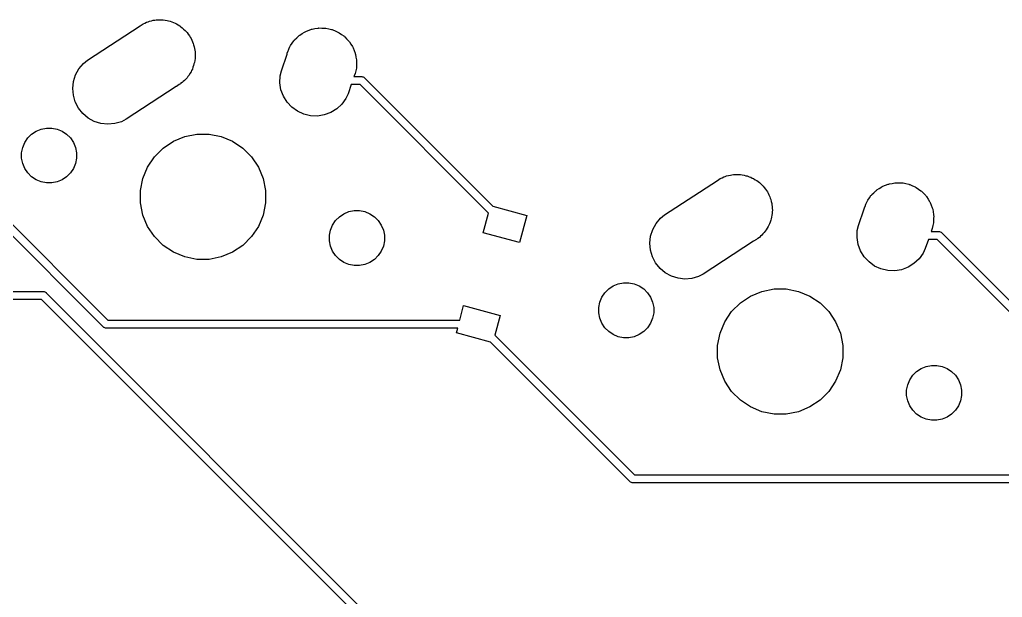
# Model space of a CAD drawing. Extents: x -26.1 to -7.5, y -7.6 to -2.3.
# Drawn here: x -17.288 to -16.055, y -4.266 to -3.541 of the extents above; entities that cross this region are included whole.
import ezdxf

# ---------------------------------------------------------------- set-up
doc = ezdxf.new("R2010")
doc.units = 0
doc.header["$MEASUREMENT"] = 0
doc.layers.add('BLACK', color=7, linetype='CONTINUOUS')

msp = doc.modelspace()

# ---------------------------------------------------------------- linework, layer by layer
at = {"layer": 'BLACK', "linetype": 'CONTINUOUS'}
for p, q in [((-17.203, -3.5918), (-17.1367, -3.54858)), ((-17.1367, -3.54858), (-17.1332, -3.54629)), ((-17.1332, -3.54629), (-17.131, -3.54536)), ((-17.131, -3.54536), (-17.1288, -3.54423)), ((-17.1288, -3.54423), (-17.127, -3.54369)), ((-17.127, -3.54369), (-17.1252, -3.54295)), ((-17.1252, -3.54295), (-17.1228, -3.54248)), ((-17.1228, -3.54248), (-17.1204, -3.5418)), ((-17.1204, -3.5418), (-17.1185, -3.54163)), ((-17.1185, -3.54163), (-17.1166, -3.54125)), ((-17.1166, -3.54125), (-17.1142, -3.54125)), ((-17.1142, -3.54125), (-17.1118, -3.54104)), ((-17.1118, -3.54104), (-17.1098, -3.54125)), ((-17.1098, -3.54125), (-17.1079, -3.54125)), ((-17.1079, -3.54125), (-17.1055, -3.54173)), ((-17.1055, -3.54173), (-17.1031, -3.54199)), ((-17.1031, -3.54199), (-17.1012, -3.54257)), ((-17.1012, -3.54257), (-17.0993, -3.54295)), ((-17.0993, -3.54295), (-17.0971, -3.54389)), ((-17.0971, -3.54389), (-17.0948, -3.54462)), ((-17.0948, -3.54462), (-17.0931, -3.54555)), ((-17.0931, -3.54555), (-17.0913, -3.54629)), ((-17.0913, -3.54629), (-17.0893, -3.54765)), ((-17.0893, -3.54765), (-17.0871, -3.54882)), ((-17.0871, -3.54882), (-17.0856, -3.55006)), ((-17.0856, -3.55006), (-17.084, -3.55114)), ((-17.084, -3.55114), (-17.0823, -3.55286)), ((-16.921, -3.5528), (-16.9174, -3.55223)), ((-16.9174, -3.55223), (-16.914, -3.55154)), ((-16.914, -3.55154), (-16.9131, -3.55154)), ((-16.9131, -3.55154), (-16.9124, -3.55141)), ((-16.9124, -3.55141), (-16.9088, -3.55154)), ((-16.9088, -3.55154), (-16.9052, -3.55154)), ((-16.9052, -3.55154), (-16.9044, -3.55169)), ((-16.9044, -3.55169), (-16.9036, -3.55172)), ((-16.9036, -3.55172), (-16.9002, -3.55254)), ((-17.0823, -3.55286), (-17.0804, -3.55443)), ((-17.0804, -3.55443), (-17.0792, -3.55594)), ((-17.0792, -3.55594), (-17.0779, -3.55731)), ((-17.0779, -3.55731), (-17.0765, -3.55933)), ((-17.0765, -3.55933), (-17.075, -3.56124)), ((-17.075, -3.56124), (-17.0741, -3.56295)), ((-17.0741, -3.56295), (-17.073, -3.56456)), ((-17.073, -3.56456), (-17.0721, -3.56681)), ((-16.943, -3.56637), (-16.9403, -3.56394)), ((-16.9403, -3.56394), (-16.9378, -3.56142)), ((-16.9378, -3.56142), (-16.9372, -3.56098)), ((-16.9372, -3.56098), (-16.9366, -3.56043)), ((-16.9366, -3.56043), (-16.9335, -3.55856)), ((-16.9335, -3.55856), (-16.9306, -3.55658)), ((-16.9306, -3.55658), (-16.9298, -3.55627)), ((-16.9298, -3.55627), (-16.9291, -3.55584)), ((-16.9291, -3.55584), (-16.9258, -3.5546)), ((-16.9258, -3.5546), (-16.9225, -3.55324)), ((-16.9225, -3.55324), (-16.9217, -3.55308)), ((-16.9217, -3.55308), (-16.921, -3.5528)), ((-16.9002, -3.55254), (-16.8967, -3.55324)), ((-16.8967, -3.55324), (-16.8959, -3.55355)), ((-16.8959, -3.55355), (-16.8951, -3.55373)), ((-16.8951, -3.55373), (-16.8919, -3.55521)), ((-16.8919, -3.55521), (-16.8886, -3.55658)), ((-16.8886, -3.55658), (-16.8879, -3.55702)), ((-16.8879, -3.55702), (-16.8872, -3.55736)), ((-16.8872, -3.55736), (-16.8843, -3.55944)), ((-16.8843, -3.55944), (-16.8814, -3.56142)), ((-16.8814, -3.56142), (-16.8808, -3.56199)), ((-16.8808, -3.56199), (-16.8801, -3.56247)), ((-16.8801, -3.56247), (-16.8777, -3.56507)), ((-17.0721, -3.56681), (-17.071, -3.56898)), ((-17.071, -3.56898), (-17.0704, -3.57083)), ((-17.0704, -3.57083), (-17.0697, -3.57262)), ((-17.0697, -3.57262), (-17.0692, -3.57501)), ((-17.0692, -3.57501), (-17.0685, -3.57735)), ((-16.9502, -3.57814), (-16.9488, -3.57485)), ((-16.9488, -3.57485), (-16.9484, -3.57418)), ((-16.9484, -3.57418), (-16.9481, -3.57344)), ((-16.9481, -3.57344), (-16.946, -3.57056)), ((-16.946, -3.57056), (-16.944, -3.56759)), ((-16.944, -3.56759), (-16.9434, -3.56702)), ((-16.9434, -3.56702), (-16.943, -3.56637)), ((-16.8777, -3.56507), (-16.8752, -3.56759)), ((-16.8752, -3.56759), (-16.8747, -3.56826)), ((-16.8747, -3.56826), (-16.8742, -3.56885)), ((-16.8742, -3.56885), (-16.8723, -3.57188)), ((-16.8723, -3.57188), (-16.8703, -3.57485)), ((-16.8703, -3.57485), (-16.87, -3.57559)), ((-16.87, -3.57559), (-16.8696, -3.57628)), ((-16.8696, -3.57628), (-16.8684, -3.57962)), ((-17.0685, -3.57735), (-17.0683, -3.57928)), ((-17.0683, -3.57928), (-17.068, -3.58118)), ((-17.068, -3.58118), (-17.068, -3.58362)), ((-17.068, -3.58362), (-17.0678, -3.58605)), ((-17.0678, -3.58605), (-17.068, -3.58797)), ((-17.068, -3.58797), (-17.068, -3.5899)), ((-16.9596, -3.60515), (-16.9525, -3.58426)), ((-16.9525, -3.58426), (-16.9522, -3.58291)), ((-16.9522, -3.58291), (-16.951, -3.58015)), ((-16.951, -3.58015), (-16.9508, -3.57939)), ((-16.9508, -3.57939), (-16.9502, -3.57814)), ((-16.8684, -3.57962), (-16.867, -3.58291)), ((-16.867, -3.58291), (-16.8668, -3.5837)), ((-16.8668, -3.5837), (-16.8666, -3.58445)), ((-16.8666, -3.58445), (-16.866, -3.58797)), ((-16.866, -3.58797), (-16.8653, -3.59146)), ((-17.2137, -3.60257), (-17.2081, -3.59589)), ((-17.2081, -3.59589), (-17.203, -3.5918)), ((-17.0706, -3.60071), (-17.0713, -3.60304)), ((-17.0697, -3.59846), (-17.0706, -3.60071)), ((-17.0693, -3.59656), (-17.0697, -3.59846)), ((-17.0687, -3.59472), (-17.0693, -3.59656)), ((-17.0684, -3.5923), (-17.0687, -3.59472)), ((-17.068, -3.5899), (-17.0684, -3.5923)), ((-16.8653, -3.60019), (-16.8655, -3.60098)), ((-16.8655, -3.60098), (-16.8655, -3.60179)), ((-16.8653, -3.59146), (-16.8653, -3.59227)), ((-16.8653, -3.59227), (-16.8652, -3.59307)), ((-16.8652, -3.59307), (-16.8653, -3.59663)), ((-16.8653, -3.59663), (-16.8653, -3.60019)), ((-17.2205, -3.61854), (-17.2179, -3.61022)), ((-17.2179, -3.61022), (-17.2137, -3.60257)), ((-17.0779, -3.61378), (-17.0796, -3.6155)), ((-17.0768, -3.61217), (-17.0779, -3.61378)), ((-17.0755, -3.61069), (-17.0768, -3.61217)), ((-17.0744, -3.60855), (-17.0755, -3.61069)), ((-17.073, -3.60652), (-17.0744, -3.60855)), ((-17.0723, -3.60473), (-17.073, -3.60652)), ((-17.0713, -3.60304), (-17.0723, -3.60473)), ((-16.9614, -3.62024), (-16.9611, -3.61152)), ((-16.9611, -3.61152), (-16.9596, -3.60515)), ((-16.8681, -3.61151), (-16.8685, -3.61248)), ((-16.8685, -3.61248), (-16.8591, -3.61248)), ((-16.867, -3.60875), (-16.8681, -3.61151)), ((-16.8663, -3.60525), (-16.867, -3.60875)), ((-16.8655, -3.60179), (-16.8663, -3.60525)), ((-16.8591, -3.61248), (-16.8589, -3.61245)), ((-16.8589, -3.61245), (-16.8586, -3.61248)), ((-16.8586, -3.61248), (-16.8579, -3.61255)), ((-16.8579, -3.61255), (-16.857, -3.61283)), ((-16.857, -3.61283), (-16.8561, -3.6133)), ((-16.8561, -3.6133), (-16.8553, -3.61392)), ((-16.8553, -3.61392), (-16.8552, -3.61411)), ((-17.2215, -3.62721), (-17.2205, -3.61854)), ((-17.0915, -3.62489), (-17.1546, -3.66601)), ((-17.0913, -3.62479), (-17.0915, -3.62489)), ((-17.0879, -3.62251), (-17.0913, -3.62479)), ((-17.0863, -3.62146), (-17.0879, -3.62251)), ((-17.0861, -3.6213), (-17.0863, -3.62146)), ((-17.084, -3.61994), (-17.0861, -3.6213)), ((-17.0827, -3.61858), (-17.084, -3.61994)), ((-17.0811, -3.61737), (-17.0827, -3.61858)), ((-17.0796, -3.6155), (-17.0811, -3.61737)), ((-16.9601, -3.62885), (-16.9614, -3.62024)), ((-16.8719, -3.62248), (-16.8758, -3.63391)), ((-16.8609, -3.62248), (-16.8719, -3.62248)), ((-16.6997, -3.78373), (-16.8609, -3.62248)), ((-16.8552, -3.61411), (-16.6943, -3.77497)), ((-17.2207, -3.6359), (-17.2215, -3.62721)), ((-17.2183, -3.64428), (-17.2207, -3.6359)), ((-16.957, -3.63702), (-16.9601, -3.62885)), ((-16.9524, -3.64445), (-16.957, -3.63702)), ((-16.8758, -3.63391), (-16.8786, -3.63986)), ((-17.2142, -3.65202), (-17.2183, -3.64428)), ((-16.9465, -3.65084), (-16.9524, -3.64445)), ((-16.9394, -3.65594), (-16.9465, -3.65084)), ((-16.8837, -3.64693), (-16.89, -3.65288)), ((-16.8786, -3.63986), (-16.8837, -3.64693)), ((-17.2088, -3.65883), (-17.2142, -3.65202)), ((-17.2021, -3.66444), (-17.2088, -3.65883)), ((-16.9315, -3.65957), (-16.9394, -3.65594)), ((-16.923, -3.66158), (-16.9315, -3.65957)), ((-16.9143, -3.6619), (-16.923, -3.66158)), ((-16.9057, -3.6605), (-16.9143, -3.6619)), ((-16.8975, -3.65746), (-16.9057, -3.6605)), ((-16.89, -3.65288), (-16.8975, -3.65746)), ((-17.1945, -3.66864), (-17.2021, -3.66444)), ((-17.1861, -3.67126), (-17.1945, -3.66864)), ((-17.1775, -3.67222), (-17.1861, -3.67126)), ((-17.1688, -3.67146), (-17.1775, -3.67222)), ((-17.1604, -3.66902), (-17.1688, -3.67146)), ((-17.1546, -3.66601), (-17.1604, -3.66902)), ((-17.2779, -3.68941), (-17.2731, -3.68461)), ((-17.2731, -3.68461), (-17.2675, -3.68084)), ((-17.2675, -3.68084), (-17.2612, -3.67824)), ((-17.2612, -3.67824), (-17.2545, -3.67692)), ((-17.2545, -3.67692), (-17.2477, -3.67692)), ((-17.2477, -3.67692), (-17.2411, -3.67824)), ((-17.2411, -3.67824), (-17.2348, -3.68084)), ((-17.2348, -3.68084), (-17.2292, -3.68461)), ((-17.2292, -3.68461), (-17.2244, -3.68941)), ((-17.0951, -3.69356), (-17.0808, -3.68765)), ((-17.0808, -3.68765), (-17.0657, -3.68463)), ((-17.0657, -3.68463), (-17.0502, -3.68463)), ((-17.0502, -3.68463), (-17.0351, -3.68765)), ((-17.0351, -3.68765), (-17.0208, -3.69356)), ((-17.4017, -3.69352), (-17.1773, -3.91793)), ((-17.2843, -3.70132), (-17.2817, -3.69505)), ((-17.2817, -3.69505), (-17.2779, -3.68941)), ((-17.2244, -3.68941), (-17.2206, -3.69505)), ((-17.2206, -3.69505), (-17.218, -3.70132)), ((-17.108, -3.70215), (-17.0951, -3.69356)), ((-17.0208, -3.69356), (-17.0079, -3.70215)), ((-17.1831, -3.9263), (-17.4069, -3.70246)), ((-17.2856, -3.70797), (-17.2843, -3.70132)), ((-17.2856, -3.71476), (-17.2856, -3.70797)), ((-17.218, -3.70132), (-17.2167, -3.70797)), ((-17.2167, -3.70797), (-17.2167, -3.71476)), ((-17.1189, -3.71309), (-17.108, -3.70215)), ((-17.0079, -3.70215), (-16.997, -3.71309)), ((-17.2843, -3.72141), (-17.2856, -3.71476)), ((-17.2817, -3.72768), (-17.2843, -3.72141)), ((-17.218, -3.72141), (-17.2206, -3.72768)), ((-17.2167, -3.71476), (-17.218, -3.72141)), ((-17.1275, -3.72595), (-17.1189, -3.71309)), ((-16.997, -3.71309), (-16.9884, -3.72595)), ((-17.2779, -3.73333), (-17.2817, -3.72768)), ((-17.2731, -3.73812), (-17.2779, -3.73333)), ((-17.2244, -3.73333), (-17.2292, -3.73812)), ((-17.2206, -3.72768), (-17.2244, -3.73333)), ((-17.1334, -3.74023), (-17.1275, -3.72595)), ((-16.9884, -3.72595), (-16.9825, -3.74023)), ((-16.4025, -3.73781), (-16.4007, -3.73707)), ((-16.4007, -3.73707), (-16.3983, -3.73659)), ((-16.3983, -3.73659), (-16.396, -3.73591)), ((-16.396, -3.73591), (-16.3941, -3.73574)), ((-16.3941, -3.73574), (-16.3922, -3.73536)), ((-16.3922, -3.73536), (-16.3897, -3.73536)), ((-16.3897, -3.73536), (-16.3873, -3.73515)), ((-16.3873, -3.73515), (-16.3854, -3.73536)), ((-16.3854, -3.73536), (-16.3835, -3.73536)), ((-16.3835, -3.73536), (-16.3811, -3.73584)), ((-16.3811, -3.73584), (-16.3786, -3.73611)), ((-16.3786, -3.73611), (-16.3768, -3.73669)), ((-16.3768, -3.73669), (-16.3749, -3.73707)), ((-16.3749, -3.73707), (-16.3726, -3.738)), ((-17.2675, -3.74189), (-17.2731, -3.73812)), ((-17.2612, -3.74449), (-17.2675, -3.74189)), ((-17.2545, -3.74581), (-17.2612, -3.74449)), ((-17.2477, -3.74581), (-17.2545, -3.74581)), ((-17.2411, -3.74449), (-17.2477, -3.74581)), ((-17.2348, -3.74189), (-17.2411, -3.74449)), ((-17.2292, -3.73812), (-17.2348, -3.74189)), ((-17.1364, -3.7554), (-17.1334, -3.74023)), ((-16.9825, -3.74023), (-16.9794, -3.7554)), ((-16.4785, -3.78591), (-16.4122, -3.74269)), ((-16.4122, -3.74269), (-16.4088, -3.74041)), ((-16.4088, -3.74041), (-16.4065, -3.73947)), ((-16.4065, -3.73947), (-16.4044, -3.73835)), ((-16.4044, -3.73835), (-16.4025, -3.73781)), ((-16.3726, -3.738), (-16.3703, -3.73873)), ((-16.3703, -3.73873), (-16.3686, -3.73966)), ((-16.3686, -3.73966), (-16.3668, -3.74041)), ((-16.3668, -3.74041), (-16.3648, -3.74176)), ((-16.3648, -3.74176), (-16.3627, -3.74293)), ((-16.3627, -3.74293), (-16.3612, -3.74418)), ((-16.3612, -3.74418), (-16.3596, -3.74525)), ((-16.3596, -3.74525), (-16.3579, -3.74698)), ((-16.3579, -3.74698), (-16.356, -3.74854)), ((-16.356, -3.74854), (-16.3548, -3.75005)), ((-16.2047, -3.74996), (-16.2014, -3.74872)), ((-16.2014, -3.74872), (-16.1981, -3.74735)), ((-16.1981, -3.74735), (-16.1973, -3.74719)), ((-16.1973, -3.74719), (-16.1965, -3.74691)), ((-16.1965, -3.74691), (-16.193, -3.74634)), ((-16.193, -3.74634), (-16.1895, -3.74565)), ((-16.1895, -3.74565), (-16.1887, -3.74565)), ((-16.1887, -3.74565), (-16.1879, -3.74552)), ((-16.1879, -3.74552), (-16.1843, -3.74565)), ((-16.1843, -3.74565), (-16.1808, -3.74565)), ((-16.1808, -3.74565), (-16.18, -3.74581)), ((-16.18, -3.74581), (-16.1792, -3.74584)), ((-16.1792, -3.74584), (-16.1757, -3.74666)), ((-16.1757, -3.74666), (-16.1722, -3.74735)), ((-16.1722, -3.74735), (-16.1715, -3.74766)), ((-16.1715, -3.74766), (-16.1707, -3.74785)), ((-16.1707, -3.74785), (-16.1675, -3.74933)), ((-16.1675, -3.74933), (-16.1642, -3.75069)), ((-17.1364, -3.77086), (-17.1364, -3.7554)), ((-16.9794, -3.7554), (-16.9794, -3.77086)), ((-16.3548, -3.75005), (-16.3534, -3.75142)), ((-16.3534, -3.75142), (-16.3521, -3.75345)), ((-16.3521, -3.75345), (-16.3505, -3.75535)), ((-16.3505, -3.75535), (-16.3496, -3.75707)), ((-16.3496, -3.75707), (-16.3486, -3.75868)), ((-16.3486, -3.75868), (-16.3476, -3.76093)), ((-16.3476, -3.76093), (-16.3465, -3.76309)), ((-16.2215, -3.76467), (-16.2196, -3.76171)), ((-16.2196, -3.76171), (-16.219, -3.76114)), ((-16.219, -3.76114), (-16.2185, -3.76048)), ((-16.2185, -3.76048), (-16.2159, -3.75806)), ((-16.2159, -3.75806), (-16.2134, -3.75554)), ((-16.2134, -3.75554), (-16.2127, -3.75509)), ((-16.2127, -3.75509), (-16.2121, -3.75454)), ((-16.2121, -3.75454), (-16.2091, -3.75267)), ((-16.2091, -3.75267), (-16.2061, -3.75069)), ((-16.2061, -3.75069), (-16.2054, -3.75038)), ((-16.2054, -3.75038), (-16.2047, -3.74996)), ((-16.1642, -3.75069), (-16.1635, -3.75114)), ((-16.1635, -3.75114), (-16.1628, -3.75147)), ((-16.1628, -3.75147), (-16.1599, -3.75356)), ((-16.1599, -3.75356), (-16.1569, -3.75554)), ((-16.1569, -3.75554), (-16.1563, -3.75611)), ((-16.1563, -3.75611), (-16.1557, -3.75658)), ((-16.1557, -3.75658), (-16.1533, -3.75919)), ((-16.1533, -3.75919), (-16.1507, -3.76171)), ((-16.1507, -3.76171), (-16.1503, -3.76238)), ((-17.1334, -3.78603), (-17.1364, -3.77086)), ((-16.9794, -3.77086), (-16.9825, -3.78603)), ((-16.3465, -3.76309), (-16.346, -3.76495)), ((-16.346, -3.76495), (-16.3452, -3.76674)), ((-16.3452, -3.76674), (-16.3448, -3.76913)), ((-16.3448, -3.76913), (-16.3441, -3.77147)), ((-16.3441, -3.77147), (-16.3439, -3.7734)), ((-16.3439, -3.7734), (-16.3435, -3.77529)), ((-16.2277, -3.77702), (-16.2266, -3.77426)), ((-16.2266, -3.77426), (-16.2263, -3.7735)), ((-16.2263, -3.7735), (-16.2258, -3.77225)), ((-16.2258, -3.77225), (-16.2244, -3.76896)), ((-16.2244, -3.76896), (-16.2239, -3.76829)), ((-16.2239, -3.76829), (-16.2236, -3.76756)), ((-16.2236, -3.76756), (-16.2215, -3.76467)), ((-16.1503, -3.76238), (-16.1497, -3.76297)), ((-16.1497, -3.76297), (-16.1479, -3.766)), ((-16.1479, -3.766), (-16.1459, -3.76896)), ((-16.1459, -3.76896), (-16.1456, -3.76971)), ((-16.1456, -3.76971), (-16.1452, -3.77039)), ((-16.1452, -3.77039), (-16.1439, -3.77373)), ((-16.1439, -3.77373), (-16.1426, -3.77702)), ((-17.1275, -3.80031), (-17.1334, -3.78603)), ((-16.9825, -3.78603), (-16.9884, -3.80031)), ((-16.8867, -3.78814), (-16.8811, -3.78437)), ((-16.8811, -3.78437), (-16.8748, -3.78177)), ((-16.8748, -3.78177), (-16.8682, -3.78044)), ((-16.8682, -3.78044), (-16.8614, -3.78044)), ((-16.8614, -3.78044), (-16.8547, -3.78177)), ((-16.8547, -3.78177), (-16.8484, -3.78437)), ((-16.8484, -3.78437), (-16.8428, -3.78814)), ((-16.7063, -3.80844), (-16.6997, -3.78373)), ((-16.6943, -3.77497), (-16.6515, -3.78644)), ((-16.6515, -3.78644), (-16.6607, -3.82067)), ((-16.4836, -3.79), (-16.4785, -3.78591)), ((-16.344, -3.78641), (-16.3443, -3.78883)), ((-16.3435, -3.78402), (-16.344, -3.78641)), ((-16.3435, -3.77529), (-16.3435, -3.77773)), ((-16.3435, -3.77773), (-16.3433, -3.78016)), ((-16.3433, -3.78016), (-16.3435, -3.78208)), ((-16.3435, -3.78208), (-16.3435, -3.78402)), ((-16.2352, -3.79927), (-16.228, -3.77838)), ((-16.228, -3.77838), (-16.2277, -3.77702)), ((-16.1426, -3.77702), (-16.1424, -3.77781)), ((-16.1424, -3.77781), (-16.1421, -3.77857)), ((-16.1421, -3.77857), (-16.1416, -3.78208)), ((-16.1416, -3.78208), (-16.1409, -3.78558)), ((-16.1409, -3.78558), (-16.1409, -3.78639)), ((-16.1409, -3.78639), (-16.1407, -3.78718)), ((-16.8979, -3.80485), (-16.8953, -3.79858)), ((-16.8953, -3.79858), (-16.8915, -3.79293)), ((-16.8915, -3.79293), (-16.8867, -3.78814)), ((-16.8428, -3.78814), (-16.838, -3.79293)), ((-16.838, -3.79293), (-16.8342, -3.79858)), ((-16.8342, -3.79858), (-16.8316, -3.80485)), ((-16.4934, -3.80433), (-16.4892, -3.79668)), ((-16.4892, -3.79668), (-16.4836, -3.79)), ((-16.3478, -3.79885), (-16.3486, -3.80064)), ((-16.3469, -3.79715), (-16.3478, -3.79885)), ((-16.3462, -3.79483), (-16.3469, -3.79715)), ((-16.3452, -3.79257), (-16.3462, -3.79483)), ((-16.3448, -3.79068), (-16.3452, -3.79257)), ((-16.3443, -3.78883), (-16.3448, -3.79068)), ((-16.141, -3.7959), (-16.1419, -3.79937)), ((-16.1409, -3.7943), (-16.141, -3.79509)), ((-16.141, -3.79509), (-16.141, -3.7959)), ((-16.1407, -3.78718), (-16.1409, -3.79074)), ((-16.1409, -3.79074), (-16.1409, -3.7943)), ((-17.1189, -3.81317), (-17.1275, -3.80031)), ((-16.9884, -3.80031), (-16.997, -3.81317)), ((-16.8992, -3.8115), (-16.8979, -3.80485)), ((-16.8316, -3.80485), (-16.8303, -3.8115)), ((-16.6607, -3.82067), (-16.7063, -3.80844)), ((-16.4961, -3.81265), (-16.4934, -3.80433)), ((-16.3551, -3.80961), (-16.3567, -3.81148)), ((-16.3534, -3.80789), (-16.3551, -3.80961)), ((-16.3523, -3.80628), (-16.3534, -3.80789)), ((-16.3511, -3.8048), (-16.3523, -3.80628)), ((-16.3499, -3.80266), (-16.3511, -3.8048)), ((-16.3486, -3.80064), (-16.3499, -3.80266)), ((-16.237, -3.81435), (-16.2367, -3.80563)), ((-16.2367, -3.80563), (-16.2352, -3.79927)), ((-16.1437, -3.80562), (-16.144, -3.80659)), ((-16.144, -3.80659), (-16.1347, -3.80659)), ((-16.1426, -3.80286), (-16.1437, -3.80562)), ((-16.1419, -3.79937), (-16.1426, -3.80286)), ((-16.1347, -3.80659), (-16.1344, -3.80657)), ((-16.1344, -3.80657), (-16.1342, -3.80659)), ((-16.1342, -3.80659), (-16.1335, -3.80666)), ((-16.1335, -3.80666), (-16.1325, -3.80695)), ((-16.1325, -3.80695), (-16.1316, -3.80741)), ((-16.1316, -3.80741), (-16.1309, -3.80804)), ((-16.1309, -3.80804), (-16.1307, -3.80823)), ((-16.1307, -3.80823), (-15.9699, -3.96909)), ((-17.108, -3.8241), (-17.1189, -3.81317)), ((-16.997, -3.81317), (-17.0079, -3.8241)), ((-16.8992, -3.81829), (-16.8992, -3.8115)), ((-16.8979, -3.82494), (-16.8992, -3.81829)), ((-16.8303, -3.81829), (-16.8316, -3.82494)), ((-16.8303, -3.8115), (-16.8303, -3.81829)), ((-16.497, -3.82132), (-16.4961, -3.81265)), ((-16.4963, -3.83002), (-16.497, -3.82132)), ((-16.3671, -3.819), (-16.4301, -3.86012)), ((-16.3668, -3.81891), (-16.3671, -3.819)), ((-16.3634, -3.81663), (-16.3668, -3.81891)), ((-16.3618, -3.81557), (-16.3634, -3.81663)), ((-16.3616, -3.81541), (-16.3618, -3.81557)), ((-16.3596, -3.81406), (-16.3616, -3.81541)), ((-16.3582, -3.81269), (-16.3596, -3.81406)), ((-16.3567, -3.81148), (-16.3582, -3.81269)), ((-16.2356, -3.82296), (-16.237, -3.81435)), ((-16.2326, -3.83114), (-16.2356, -3.82296)), ((-16.1475, -3.81659), (-16.1514, -3.82803)), ((-16.1365, -3.81659), (-16.1475, -3.81659)), ((-15.9753, -3.97784), (-16.1365, -3.81659)), ((-17.0951, -3.8327), (-17.108, -3.8241)), ((-17.0808, -3.83861), (-17.0951, -3.8327)), ((-17.0208, -3.8327), (-17.0351, -3.83861)), ((-17.0079, -3.8241), (-17.0208, -3.8327)), ((-16.8953, -3.83121), (-16.8979, -3.82494)), ((-16.8915, -3.83685), (-16.8953, -3.83121)), ((-16.8342, -3.83121), (-16.838, -3.83685)), ((-16.8316, -3.82494), (-16.8342, -3.83121)), ((-16.4938, -3.83839), (-16.4963, -3.83002)), ((-16.228, -3.83856), (-16.2326, -3.83114)), ((-16.1541, -3.83397), (-16.1592, -3.84105)), ((-16.1514, -3.82803), (-16.1541, -3.83397)), ((-17.0657, -3.84163), (-17.0808, -3.83861)), ((-17.0502, -3.84163), (-17.0657, -3.84163)), ((-17.0351, -3.83861), (-17.0502, -3.84163)), ((-16.8867, -3.84165), (-16.8915, -3.83685)), ((-16.8811, -3.84542), (-16.8867, -3.84165)), ((-16.8748, -3.84802), (-16.8811, -3.84542)), ((-16.8682, -3.84934), (-16.8748, -3.84802)), ((-16.8547, -3.84802), (-16.8614, -3.84934)), ((-16.8484, -3.84542), (-16.8547, -3.84802)), ((-16.8428, -3.84165), (-16.8484, -3.84542)), ((-16.838, -3.83685), (-16.8428, -3.84165)), ((-16.4898, -3.84613), (-16.4938, -3.83839)), ((-16.4843, -3.85294), (-16.4898, -3.84613)), ((-16.222, -3.84495), (-16.228, -3.83856)), ((-16.215, -3.85006), (-16.222, -3.84495)), ((-16.1656, -3.84699), (-16.173, -3.85157)), ((-16.1592, -3.84105), (-16.1656, -3.84699)), ((-16.8614, -3.84934), (-16.8682, -3.84934)), ((-16.4777, -3.85855), (-16.4843, -3.85294)), ((-16.47, -3.86275), (-16.4777, -3.85855)), ((-16.4301, -3.86012), (-16.4359, -3.86314)), ((-16.207, -3.85368), (-16.215, -3.85006)), ((-16.1985, -3.85569), (-16.207, -3.85368)), ((-16.1898, -3.85601), (-16.1985, -3.85569)), ((-16.1812, -3.85462), (-16.1898, -3.85601)), ((-16.173, -3.85157), (-16.1812, -3.85462)), ((-16.543, -3.87495), (-16.5367, -3.87236)), ((-16.5367, -3.87236), (-16.5301, -3.87103)), ((-16.5301, -3.87103), (-16.5233, -3.87103)), ((-16.5233, -3.87103), (-16.5166, -3.87236)), ((-16.5166, -3.87236), (-16.5104, -3.87495)), ((-16.4617, -3.86538), (-16.47, -3.86275)), ((-16.453, -3.86633), (-16.4617, -3.86538)), ((-16.4443, -3.86557), (-16.453, -3.86633)), ((-16.4359, -3.86314), (-16.4443, -3.86557)), ((-21.3001, -3.88183), (-17.2587, -3.88183)), ((-17.2587, -3.88183), (-17.2584, -3.88181)), ((-17.2584, -3.88181), (-17.2582, -3.88183)), ((-17.2582, -3.88183), (-17.2574, -3.88191)), ((-17.2574, -3.88191), (-17.2565, -3.88219)), ((-17.2565, -3.88219), (-17.2556, -3.88266)), ((-17.2556, -3.88266), (-17.2549, -3.88328)), ((-17.2549, -3.88328), (-17.2547, -3.88347)), ((-17.2547, -3.88347), (-16.6103, -4.52784)), ((-16.5572, -3.88916), (-16.5534, -3.88352)), ((-16.5534, -3.88352), (-16.5486, -3.87872)), ((-16.5486, -3.87872), (-16.543, -3.87495)), ((-16.5104, -3.87495), (-16.5047, -3.87872)), ((-16.5047, -3.87872), (-16.4999, -3.88352)), ((-16.4999, -3.88352), (-16.4962, -3.88916)), ((-16.3707, -3.88768), (-16.3564, -3.88176)), ((-16.3564, -3.88176), (-16.3412, -3.87874)), ((-16.3412, -3.87874), (-16.3258, -3.87874)), ((-16.3258, -3.87874), (-16.3106, -3.88176)), ((-16.3106, -3.88176), (-16.2963, -3.88768)), ((-17.2605, -3.89183), (-21.3019, -3.89183)), ((-16.6174, -4.5349), (-17.2605, -3.89183)), ((-16.5611, -3.90209), (-16.5598, -3.89543)), ((-16.5598, -3.89543), (-16.5572, -3.88916)), ((-16.4962, -3.88916), (-16.4936, -3.89543)), ((-16.4936, -3.89543), (-16.4922, -3.90209)), ((-16.3945, -3.9072), (-16.3835, -3.89627)), ((-16.3835, -3.89627), (-16.3707, -3.88768)), ((-16.2963, -3.88768), (-16.2835, -3.89627)), ((-16.2835, -3.89627), (-16.2725, -3.9072)), ((-16.7357, -3.91793), (-16.7308, -3.89971)), ((-16.7308, -3.89971), (-16.6851, -3.91194)), ((-16.5611, -3.90887), (-16.5611, -3.90209)), ((-16.5598, -3.91553), (-16.5611, -3.90887)), ((-16.4922, -3.90887), (-16.4936, -3.91553)), ((-16.4922, -3.90209), (-16.4922, -3.90887)), ((-16.4031, -3.92006), (-16.3945, -3.9072)), ((-16.2725, -3.9072), (-16.2639, -3.92006)), ((-17.1773, -3.91793), (-16.7357, -3.91793)), ((-16.6851, -3.91194), (-16.6918, -3.93664)), ((-16.5572, -3.9218), (-16.5598, -3.91553)), ((-16.5534, -3.92744), (-16.5572, -3.9218)), ((-16.4962, -3.9218), (-16.4999, -3.92744)), ((-16.4936, -3.91553), (-16.4962, -3.9218)), ((-16.409, -3.93435), (-16.4031, -3.92006)), ((-16.2639, -3.92006), (-16.258, -3.93435)), ((-17.1829, -3.92649), (-17.1831, -3.9263)), ((-17.1824, -3.92696), (-17.1829, -3.92649)), ((-17.1822, -3.92711), (-17.1824, -3.92696)), ((-17.1813, -3.92758), (-17.1822, -3.92711)), ((-17.1804, -3.92786), (-17.1813, -3.92758)), ((-17.1794, -3.92796), (-17.1804, -3.92786)), ((-17.1791, -3.92793), (-17.1794, -3.92796)), ((-16.7383, -3.92793), (-17.1791, -3.92793)), ((-16.7399, -3.93393), (-16.7383, -3.92793)), ((-16.6971, -3.9454), (-16.7399, -3.93393)), ((-16.5486, -3.93224), (-16.5534, -3.92744)), ((-16.543, -3.93601), (-16.5486, -3.93224)), ((-16.5047, -3.93224), (-16.5104, -3.93601)), ((-16.4999, -3.92744), (-16.5047, -3.93224)), ((-16.412, -3.94951), (-16.409, -3.93435)), ((-16.258, -3.93435), (-16.255, -3.94951)), ((-16.5221, -4.12041), (-16.6971, -3.9454)), ((-16.6918, -3.93664), (-16.5164, -4.11205)), ((-16.5367, -3.93861), (-16.543, -3.93601)), ((-16.5301, -3.93993), (-16.5367, -3.93861)), ((-16.5233, -3.93993), (-16.5301, -3.93993)), ((-16.5166, -3.93861), (-16.5233, -3.93993)), ((-16.5104, -3.93601), (-16.5166, -3.93861)), ((-16.412, -3.96498), (-16.412, -3.94951)), ((-16.255, -3.94951), (-16.255, -3.96498)), ((-16.409, -3.98014), (-16.412, -3.96498)), ((-16.255, -3.96498), (-16.258, -3.98014)), ((-16.4031, -3.99443), (-16.409, -3.98014)), ((-16.258, -3.98014), (-16.2639, -3.99443)), ((-16.1671, -3.98705), (-16.1623, -3.98225)), ((-16.1623, -3.98225), (-16.1566, -3.97848)), ((-16.1566, -3.97848), (-16.1504, -3.97588)), ((-16.1504, -3.97588), (-16.1437, -3.97456)), ((-16.1437, -3.97456), (-16.1369, -3.97456)), ((-16.1369, -3.97456), (-16.1303, -3.97588)), ((-16.1303, -3.97588), (-16.124, -3.97848)), ((-16.124, -3.97848), (-16.1184, -3.98225)), ((-16.1184, -3.98225), (-16.1136, -3.98705)), ((-16.3945, -4.00728), (-16.4031, -3.99443)), ((-16.2639, -3.99443), (-16.2725, -4.00728)), ((-16.1734, -3.99896), (-16.1708, -3.99269)), ((-16.1708, -3.99269), (-16.1671, -3.98705)), ((-16.1136, -3.98705), (-16.1098, -3.99269)), ((-16.1098, -3.99269), (-16.1072, -3.99896)), ((-16.3835, -4.01822), (-16.3945, -4.00728)), ((-16.2725, -4.00728), (-16.2835, -4.01822)), ((-16.1748, -4.00562), (-16.1734, -3.99896)), ((-16.1748, -4.0124), (-16.1748, -4.00562)), ((-16.1072, -3.99896), (-16.1059, -4.00562)), ((-16.1059, -4.00562), (-16.1059, -4.0124)), ((-16.3707, -4.02681), (-16.3835, -4.01822)), ((-16.2835, -4.01822), (-16.2963, -4.02681)), ((-16.1734, -4.01906), (-16.1748, -4.0124)), ((-16.1708, -4.02533), (-16.1734, -4.01906)), ((-16.1072, -4.01906), (-16.1098, -4.02533)), ((-16.1059, -4.0124), (-16.1072, -4.01906)), ((-16.3564, -4.03273), (-16.3707, -4.02681)), ((-16.3412, -4.03574), (-16.3564, -4.03273)), ((-16.3106, -4.03273), (-16.3258, -4.03574)), ((-16.2963, -4.02681), (-16.3106, -4.03273)), ((-16.1671, -4.03097), (-16.1708, -4.02533)), ((-16.1623, -4.03577), (-16.1671, -4.03097)), ((-16.1136, -4.03097), (-16.1184, -4.03577)), ((-16.1098, -4.02533), (-16.1136, -4.03097)), ((-16.3258, -4.03574), (-16.3412, -4.03574)), ((-16.1566, -4.03954), (-16.1623, -4.03577)), ((-16.1504, -4.04213), (-16.1566, -4.03954)), ((-16.1437, -4.04346), (-16.1504, -4.04213)), ((-16.1369, -4.04346), (-16.1437, -4.04346)), ((-16.1303, -4.04213), (-16.1369, -4.04346)), ((-16.124, -4.03954), (-16.1303, -4.04213)), ((-16.1184, -4.03577), (-16.124, -4.03954)), ((-16.5164, -4.11205), (-16.0112, -4.11205)), ((-16.522, -4.1206), (-16.5221, -4.12041)), ((-16.5215, -4.121), (-16.522, -4.1206)), ((-16.5212, -4.12123), (-16.5215, -4.121)), ((-16.5203, -4.12169), (-16.5212, -4.12123)), ((-16.5194, -4.12198), (-16.5203, -4.12169)), ((-16.5184, -4.12207), (-16.5194, -4.12198)), ((-16.5182, -4.12205), (-16.5184, -4.12207)), ((-16.0139, -4.12205), (-16.5182, -4.12205))]:
    msp.add_line(p, q, dxfattribs=at)

doc.saveas('drawing.dxf')
